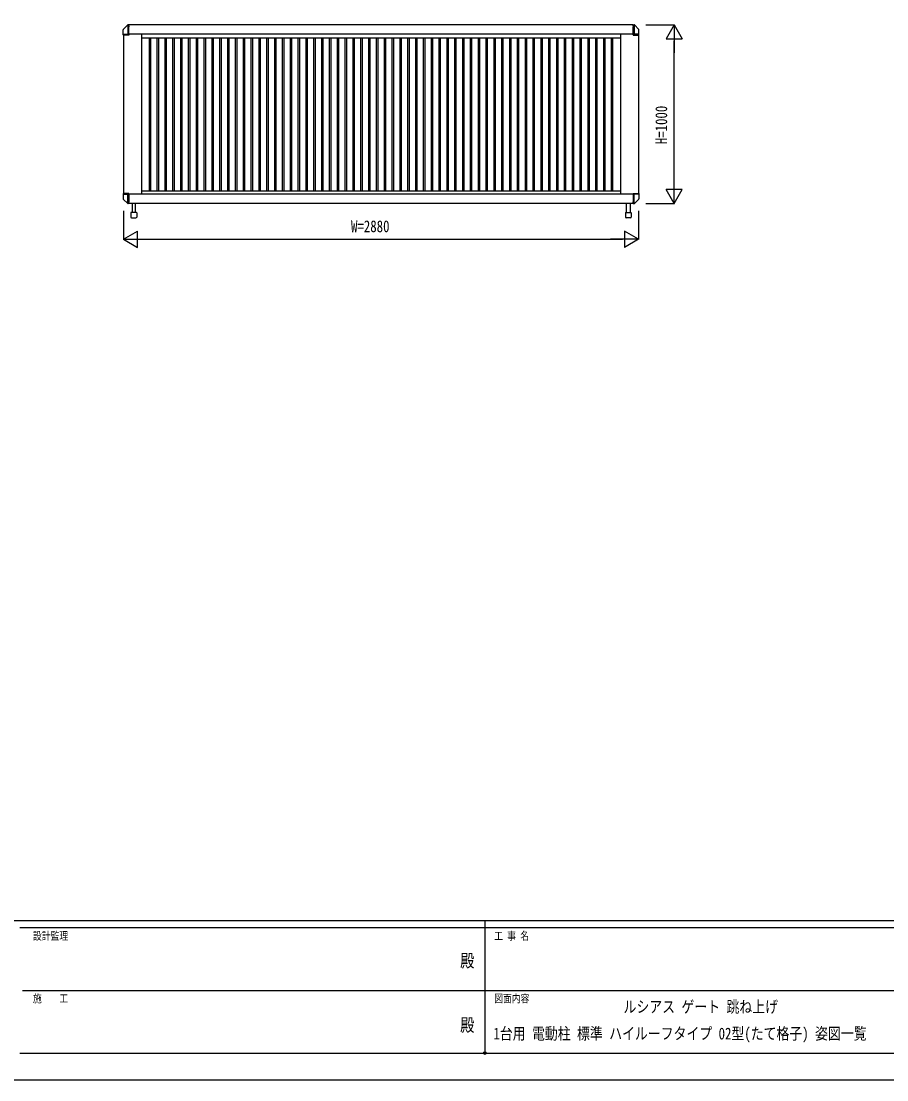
# Model space of a CAD drawing. Units: millimetres, scale not verified. Extents: x -8410 to 8410, y -5940 to 5940.
# Drawn here: x -2602 to 2239, y -5940 to -16 of the extents above; entities that cross this region are included whole.
import ezdxf
from ezdxf.enums import TextEntityAlignment as Align

# ---------------------------------------------------------------- set-up
doc = ezdxf.new("R2010")
doc.units = ezdxf.units.MM
doc.header["$LTSCALE"] = 30
doc.header["$PDMODE"] = 32
doc.header["$PDSIZE"] = 15
for name, color, linetype in [('0-1_USER1', 3, 'Continuous'), ('0-2_YKK_A1', 4, 'Continuous'), ('0-3_YKK_D', 6, 'Continuous'), ('0-4_YKK_ZWAK', 7, 'Continuous')]:
    doc.layers.add(name, color=color, linetype=linetype)
doc.styles.add('ＭＳ ゴシック', font='')
doc.styles.get('ＭＳ ゴシック').set_extended_font_data('MS Gothic')

msp = doc.modelspace()

# ---------------------------------------------------------------- linework, layer by layer
at = {"layer": '0-2_YKK_A1'}
for p, q in [((-2006.66, -36.86), (-2031.74, -61.69)), ((-2006.64, -36.87), (-2006.64, -36.89)), ((-2005.68, -36.16), (-2005.68, -72.71)), ((-2000.96, -35.91), (-2005.01, -36.12)), ((-2005.01, -36.16), (-2005.01, -36.14)), ((-2000.96, -41.84), (-2000.96, -35.91)), ((821.04, -36.21), (-2000.96, -36.21)), ((-2000.96, -41.84), (-2000.96, -46.54)), ((-2000.96, -72.71), (-2000.96, -46.54)), ((821.04, -35.91), (825.09, -36.12)), ((821.04, -41.84), (821.04, -35.91)), ((821.04, -41.84), (821.04, -46.54)), ((821.04, -72.71), (821.04, -46.54)), ((825.09, -36.16), (825.09, -36.14)), ((825.76, -36.16), (825.76, -72.71)), ((826.72, -36.87), (826.72, -36.89)), ((826.74, -36.86), (851.82, -61.69)), ((-2032.46, -70.48), (-2032.46, -63.45)), ((-2032.46, -80.63), (-2032.46, -70.48)), ((-2032.46, -88.21), (-2032.46, -80.63)), ((-2032.46, -92.21), (-2032.46, -88.21)), ((-2032.46, -88.21), (-2006.05, -88.21)), ((-2030.6, -93.21), (-2031.46, -93.21)), ((-2000.96, -93.21), (-2030.6, -93.21)), ((-2029.96, -93.21), (-2029.96, -979.21)), ((-2005.87, -88.21), (-2006.05, -88.21)), ((-2005.87, -88.21), (-2000.96, -88.21)), ((-2000.96, -88.21), (-2000.96, -72.71)), ((821.04, -88.21), (-2000.96, -88.21)), ((-2000.96, -92.21), (-2000.96, -88.21)), ((-2000.96, -92.21), (-2000.96, -93.21)), ((-1929.96, -88.21), (-1929.96, -985.21)), ((-1929.96, -108.21), (750.04, -108.21)), ((-1887.06, -108.21), (-1887.06, -964.21)), ((-1877.06, -964.21), (-1877.06, -108.21)), ((-1843.26, -108.21), (-1843.26, -964.21)), ((-1833.26, -964.21), (-1833.26, -108.21)), ((-1799.46, -108.21), (-1799.46, -964.21)), ((-1789.46, -964.21), (-1789.46, -108.21)), ((-1755.66, -108.21), (-1755.66, -964.21)), ((-1745.66, -964.21), (-1745.66, -108.21)), ((-1711.86, -108.21), (-1711.86, -964.21)), ((-1701.86, -964.21), (-1701.86, -108.21)), ((-1668.06, -108.21), (-1668.06, -964.21)), ((-1658.06, -964.21), (-1658.06, -108.21)), ((-1624.26, -108.21), (-1624.26, -964.21)), ((-1614.26, -964.21), (-1614.26, -108.21)), ((-1580.46, -108.21), (-1580.46, -964.21)), ((-1570.46, -964.21), (-1570.46, -108.21)), ((-1536.66, -108.21), (-1536.66, -964.21)), ((-1526.66, -964.21), (-1526.66, -108.21)), ((-1492.86, -108.21), (-1492.86, -964.21)), ((-1482.86, -964.21), (-1482.86, -108.21)), ((-1449.06, -108.21), (-1449.06, -964.21)), ((-1439.06, -964.21), (-1439.06, -108.21)), ((-1405.26, -108.21), (-1405.26, -964.21)), ((-1395.26, -964.21), (-1395.26, -108.21)), ((-1361.46, -108.21), (-1361.46, -964.21)), ((-1351.46, -964.21), (-1351.46, -108.21)), ((-1317.66, -108.21), (-1317.66, -964.21)), ((-1307.66, -964.21), (-1307.66, -108.21)), ((-1273.86, -108.21), (-1273.86, -964.21)), ((-1263.86, -964.21), (-1263.86, -108.21)), ((-1230.06, -108.21), (-1230.06, -964.21)), ((-1220.06, -964.21), (-1220.06, -108.21)), ((-1186.26, -108.21), (-1186.26, -964.21)), ((-1176.26, -964.21), (-1176.26, -108.21)), ((-1142.46, -108.21), (-1142.46, -964.21)), ((-1132.46, -964.21), (-1132.46, -108.21)), ((-1098.66, -108.21), (-1098.66, -964.21)), ((-1088.66, -964.21), (-1088.66, -108.21)), ((-1054.86, -108.21), (-1054.86, -964.21)), ((-1044.86, -964.21), (-1044.86, -108.21)), ((-1011.06, -108.21), (-1011.06, -964.21)), ((-1001.06, -964.21), (-1001.06, -108.21)), ((-967.26, -108.21), (-967.26, -964.21)), ((-957.26, -964.21), (-957.26, -108.21)), ((-923.46, -108.21), (-923.46, -964.21)), ((-913.46, -964.21), (-913.46, -108.21)), ((-879.66, -108.21), (-879.66, -964.21)), ((-869.66, -964.21), (-869.66, -108.21)), ((-835.86, -108.21), (-835.86, -964.21)), ((-825.86, -964.21), (-825.86, -108.21)), ((-792.06, -108.21), (-792.06, -964.21)), ((-782.06, -964.21), (-782.06, -108.21)), ((-748.26, -108.21), (-748.26, -964.21)), ((-738.26, -964.21), (-738.26, -108.21)), ((-704.46, -108.21), (-704.46, -964.21)), ((-694.46, -964.21), (-694.46, -108.21)), ((-660.66, -108.21), (-660.66, -964.21)), ((-650.66, -964.21), (-650.66, -108.21)), ((-616.86, -108.21), (-616.86, -964.21)), ((-606.86, -964.21), (-606.86, -108.21)), ((-573.06, -108.21), (-573.06, -964.21)), ((-563.06, -964.21), (-563.06, -108.21)), ((-529.26, -108.21), (-529.26, -964.21)), ((-519.26, -964.21), (-519.26, -108.21)), ((-485.46, -108.21), (-485.46, -964.21)), ((-475.46, -964.21), (-475.46, -108.21)), ((-441.66, -108.21), (-441.66, -964.21)), ((-431.66, -964.21), (-431.66, -108.21)), ((-397.86, -108.21), (-397.86, -964.21)), ((-387.86, -964.21), (-387.86, -108.21)), ((-354.06, -108.21), (-354.06, -964.21)), ((-344.06, -964.21), (-344.06, -108.21)), ((-310.26, -108.21), (-310.26, -964.21)), ((-300.26, -964.21), (-300.26, -108.21)), ((-266.46, -108.21), (-266.46, -964.21)), ((-256.46, -964.21), (-256.46, -108.21)), ((-222.66, -108.21), (-222.66, -964.21)), ((-212.66, -964.21), (-212.66, -108.21)), ((-178.86, -108.21), (-178.86, -964.21)), ((-168.86, -964.21), (-168.86, -108.21)), ((-135.06, -108.21), (-135.06, -964.21)), ((-125.06, -964.21), (-125.06, -108.21)), ((-91.26, -108.21), (-91.26, -964.21)), ((-81.26, -964.21), (-81.26, -108.21)), ((-47.46, -108.21), (-47.46, -964.21)), ((-37.46, -964.21), (-37.46, -108.21)), ((-3.66, -108.21), (-3.66, -964.21)), ((6.34, -964.21), (6.34, -108.21)), ((40.14, -108.21), (40.14, -964.21)), ((50.14, -964.21), (50.14, -108.21)), ((83.94, -108.21), (83.94, -964.21)), ((93.94, -964.21), (93.94, -108.21)), ((127.74, -108.21), (127.74, -964.21)), ((137.74, -964.21), (137.74, -108.21)), ((171.54, -108.21), (171.54, -964.21)), ((181.54, -964.21), (181.54, -108.21)), ((215.34, -108.21), (215.34, -964.21)), ((225.34, -964.21), (225.34, -108.21)), ((259.14, -108.21), (259.14, -964.21)), ((269.14, -964.21), (269.14, -108.21)), ((302.94, -108.21), (302.94, -964.21)), ((312.94, -964.21), (312.94, -108.21)), ((346.74, -108.21), (346.74, -964.21)), ((356.74, -964.21), (356.74, -108.21)), ((390.54, -108.21), (390.54, -964.21)), ((400.54, -964.21), (400.54, -108.21)), ((434.34, -108.21), (434.34, -964.21)), ((444.34, -964.21), (444.34, -108.21)), ((478.14, -108.21), (478.14, -964.21)), ((488.14, -964.21), (488.14, -108.21)), ((521.94, -108.21), (521.94, -964.21)), ((531.94, -964.21), (531.94, -108.21)), ((565.74, -108.21), (565.74, -964.21)), ((575.74, -964.21), (575.74, -108.21)), ((609.54, -108.21), (609.54, -964.21)), ((619.54, -964.21), (619.54, -108.21)), ((653.34, -108.21), (653.34, -964.21)), ((663.34, -964.21), (663.34, -108.21)), ((697.14, -108.21), (697.14, -964.21)), ((707.14, -964.21), (707.14, -108.21)), ((750.04, -88.21), (750.04, -984.21)), ((821.04, -88.21), (821.04, -72.71)), ((821.04, -92.21), (821.04, -88.21)), ((825.95, -88.21), (821.04, -88.21)), ((821.04, -92.21), (821.04, -93.21)), ((821.04, -93.21), (850.68, -93.21)), ((825.95, -88.21), (826.13, -88.21)), ((852.54, -88.21), (826.13, -88.21)), ((850.04, -93.21), (850.04, -979.21)), ((850.68, -93.21), (851.54, -93.21)), ((852.54, -70.48), (852.54, -63.45)), ((852.54, -80.63), (852.54, -70.48)), ((852.54, -88.21), (852.54, -80.63)), ((852.54, -92.21), (852.54, -88.21)), ((-2032.46, -980.21), (-2032.46, -984.21)), ((-2032.46, -984.21), (-2032.46, -991.79)), ((-2032.46, -984.21), (-2006.05, -984.21)), ((-2032.46, -991.79), (-2032.46, -1001.93)), ((-2032.46, -1001.93), (-2032.46, -1008.97)), ((-2030.6, -979.21), (-2031.46, -979.21)), ((-2000.96, -979.21), (-2030.6, -979.21)), ((-2005.87, -984.21), (-2006.05, -984.21)), ((-2005.87, -984.21), (-2000.96, -984.21)), ((-2005.68, -1036.26), (-2005.68, -999.7)), ((-2000.96, -980.21), (-2000.96, -979.21)), ((-2000.96, -980.21), (-2000.96, -984.21)), ((821.04, -984.21), (-2000.96, -984.21)), ((-2000.96, -984.21), (-2000.96, -999.7)), ((-2000.96, -999.7), (-2000.96, -1025.87)), ((-1929.96, -964.21), (750.04, -964.21)), ((821.04, -979.21), (850.68, -979.21)), ((821.04, -980.21), (821.04, -979.21)), ((821.04, -980.21), (821.04, -984.21)), ((821.04, -984.21), (821.04, -999.7)), ((825.95, -984.21), (821.04, -984.21)), ((821.04, -999.7), (821.04, -1025.87)), ((825.76, -1036.26), (825.76, -999.7)), ((825.95, -984.21), (826.13, -984.21)), ((852.54, -984.21), (826.13, -984.21)), ((850.68, -979.21), (851.54, -979.21)), ((852.54, -980.21), (852.54, -984.21)), ((852.54, -984.21), (852.54, -991.79)), ((852.54, -991.79), (852.54, -1001.93)), ((852.54, -1001.93), (852.54, -1008.97)), ((-2006.66, -1035.55), (-2031.74, -1010.73)), ((-2006.64, -1035.55), (-2006.64, -1035.53)), ((-2005.01, -1036.26), (-2005.01, -1036.28)), ((-2000.96, -1036.51), (-2005.01, -1036.3)), ((-2000.96, -1030.58), (-2000.96, -1025.87)), ((-2000.96, -1030.58), (-2000.96, -1036.51)), ((821.04, -1036.21), (-2000.96, -1036.21)), ((-1982.46, -1036.21), (-1982.46, -1086.21)), ((-1963.46, -1086.21), (-1963.46, -1036.21)), ((783.54, -1086.21), (783.54, -1036.21)), ((802.54, -1036.21), (802.54, -1086.21)), ((821.04, -1030.58), (821.04, -1025.87)), ((821.04, -1030.58), (821.04, -1036.51)), ((821.04, -1036.51), (825.09, -1036.3)), ((825.09, -1036.26), (825.09, -1036.28)), ((826.72, -1035.55), (826.72, -1035.53)), ((826.74, -1035.55), (851.82, -1010.73)), ((-1989.51, -1087.21), (-1989.51, -1112.21)), ((-1957.41, -1086.21), (-1988.51, -1086.21)), ((-1985.51, -1116.21), (-1960.41, -1116.21)), ((-1956.41, -1087.21), (-1956.41, -1112.21)), ((776.49, -1087.21), (776.49, -1112.21)), ((777.49, -1086.21), (808.59, -1086.21)), ((805.59, -1116.21), (780.49, -1116.21)), ((809.59, -1087.21), (809.59, -1112.21))]:
    msp.add_line(p, q, dxfattribs=at)
for points in [[(-2005.68, -72.81), (-2005.69, -73.57), (-2005.73, -77.15), (-2005.77, -80.69), (-2005.8, -82.99), (-2005.83, -85.24), (-2005.86, -87.59), (-2005.87, -88.21)], [(825.76, -72.81), (825.77, -73.57), (825.81, -77.15), (825.85, -80.69), (825.88, -82.99), (825.91, -85.24), (825.94, -87.59), (825.95, -88.21)], [(-2005.68, -999.61), (-2005.69, -998.85), (-2005.73, -995.27), (-2005.77, -991.73), (-2005.8, -989.43), (-2005.83, -987.18), (-2005.86, -984.83), (-2005.87, -984.21)], [(825.76, -999.61), (825.77, -998.85), (825.81, -995.27), (825.85, -991.73), (825.88, -989.43), (825.91, -987.18), (825.94, -984.83), (825.95, -984.21)]]:
    msp.add_lwpolyline(points, dxfattribs=at)
for centre, radius, start, end in [((-2004.88, -38.62), 2.5, 93.12962, 135.58389), ((824.96, -38.62), 2.5, 44.41611, 86.87038), ((-2029.96, -63.45), 2.5, 135.33594, 180), ((-2031.46, -92.21), 1, 180, 270), ((851.54, -92.21), 1, 270, 0), ((850.04, -63.45), 2.5, 0, 44.66406), ((-2031.46, -980.21), 1, 90, 180), ((851.54, -980.21), 1, 0, 90), ((-2029.96, -1008.97), 2.5, 180, 224.66406), ((-2004.88, -1033.8), 2.5, 224.41611, 266.87038), ((824.96, -1033.8), 2.5, 273.12962, 315.58389), ((850.04, -1008.97), 2.5, 315.33594, 0), ((-1988.51, -1087.21), 1, 90, 180), ((-1985.51, -1112.21), 4, 180, 270), ((-1960.41, -1112.21), 4, 270, 0), ((-1957.41, -1087.21), 1, 0, 90), ((777.49, -1087.21), 1, 90, 180), ((780.49, -1112.21), 4, 180, 270), ((805.59, -1112.21), 4, 270, 0), ((808.59, -1087.21), 1, 0, 90)]:
    msp.add_arc(centre, radius, start, end, dxfattribs=at)
at = {"layer": '0-3_YKK_D'}
for p, q in [((891.04, -36.21), (1051.04, -36.21)), ((1050.04, -36.21), (1005.04, -114.15)), ((1050.04, -36.21), (1095.04, -114.15)), ((1050.04, -36.21), (1050.04, -192.09)), ((1005.04, -114.15), (1095.04, -114.15)), ((1050.04, -946.21), (1050.04, -126.21)), ((1050.04, -1036.21), (1050.04, -880.32)), ((1050.04, -1036.21), (1005.04, -958.27)), ((1095.04, -958.27), (1005.04, -958.27)), ((1050.04, -1036.21), (1095.04, -958.27)), ((891.04, -1036.21), (1051.04, -1036.21)), ((-2029.96, -1077.21), (-2029.96, -1237.21)), ((850.04, -1077.21), (850.04, -1237.21)), ((-2029.96, -1236.21), (-1952.02, -1191.21)), ((-2029.96, -1236.21), (-1952.02, -1281.21)), ((-2029.96, -1236.21), (-1874.08, -1236.21)), ((-1952.02, -1281.21), (-1952.02, -1191.21)), ((-1939.96, -1236.21), (760.04, -1236.21)), ((850.04, -1236.21), (694.16, -1236.21)), ((850.04, -1236.21), (772.1, -1191.21)), ((772.1, -1191.21), (772.1, -1281.21)), ((850.04, -1236.21), (772.1, -1281.21))]:
    msp.add_line(p, q, dxfattribs=at)
at = {"layer": '0-4_YKK_ZWAK'}
for p, q in [((7790.04, -5050), (-7809.96, -5050)), ((-9.96, -5090), (-2609.96, -5090)), ((-9.96, -5050), (-9.96, -5790)), ((2590.04, -5090), (-9.96, -5090)), ((-2594.96, -5440), (-9.96, -5440)), ((-9.96, -5440), (2590.04, -5440)), ((-2609.96, -5790), (-9.96, -5790)), ((-9.96, -5790), (2590.04, -5790))]:
    msp.add_line(p, q, dxfattribs=at)
msp.add_lwpolyline([(-8410, -5940), (8410, -5940), (8410, 5940), (-8410, 5940)], close=True, dxfattribs=at)
msp.add_point((-9.96, -5790), dxfattribs=at)

# ---------------------------------------------------------------- texts
at = {"layer": '0-1_USER1', "style": 'ＭＳ ゴシック', "width": 0.8}
for s, p in [('ルシアス ゲート 跳ね上げ', (766.33, -5583.72)), ('1台用 電動柱 標準 ハイルーフタイプ 02型(たて格子) 姿図一覧', (38.41, -5733.72))]:
    msp.add_text(s, height=65.98, dxfattribs=at).set_placement(p, align=Align.BOTTOM_LEFT)
at = {"layer": '0-3_YKK_D', "style": 'ＭＳ ゴシック', "width": 0.8}
msp.add_text('H=1000', height=65.98, rotation=90, dxfattribs=at).set_placement((1030.04, -704.21), align=Align.BOTTOM_LEFT)
msp.add_text('W=2880', height=65.98, dxfattribs=at).set_placement((-757.96, -1216.21), align=Align.BOTTOM_LEFT)
at = {"layer": '0-4_YKK_ZWAK', "style": 'ＭＳ ゴシック', "width": 0.8}
for s, height, p in [('設計監理', 43.99, (-2536.63, -5170)), ('工 事 名', 43.99, (42.54, -5170)), ('殿', 73.31, (-147.33, -5331.67)), ('施\u3000\u3000工', 43.99, (-2536.63, -5520)), ('図面内容', 43.99, (42.54, -5520)), ('殿', 73.31, (-147.33, -5691.67))]:
    msp.add_text(s, height=height, dxfattribs=at).set_placement(p, align=Align.BOTTOM_LEFT)

doc.saveas('drawing.dxf')
